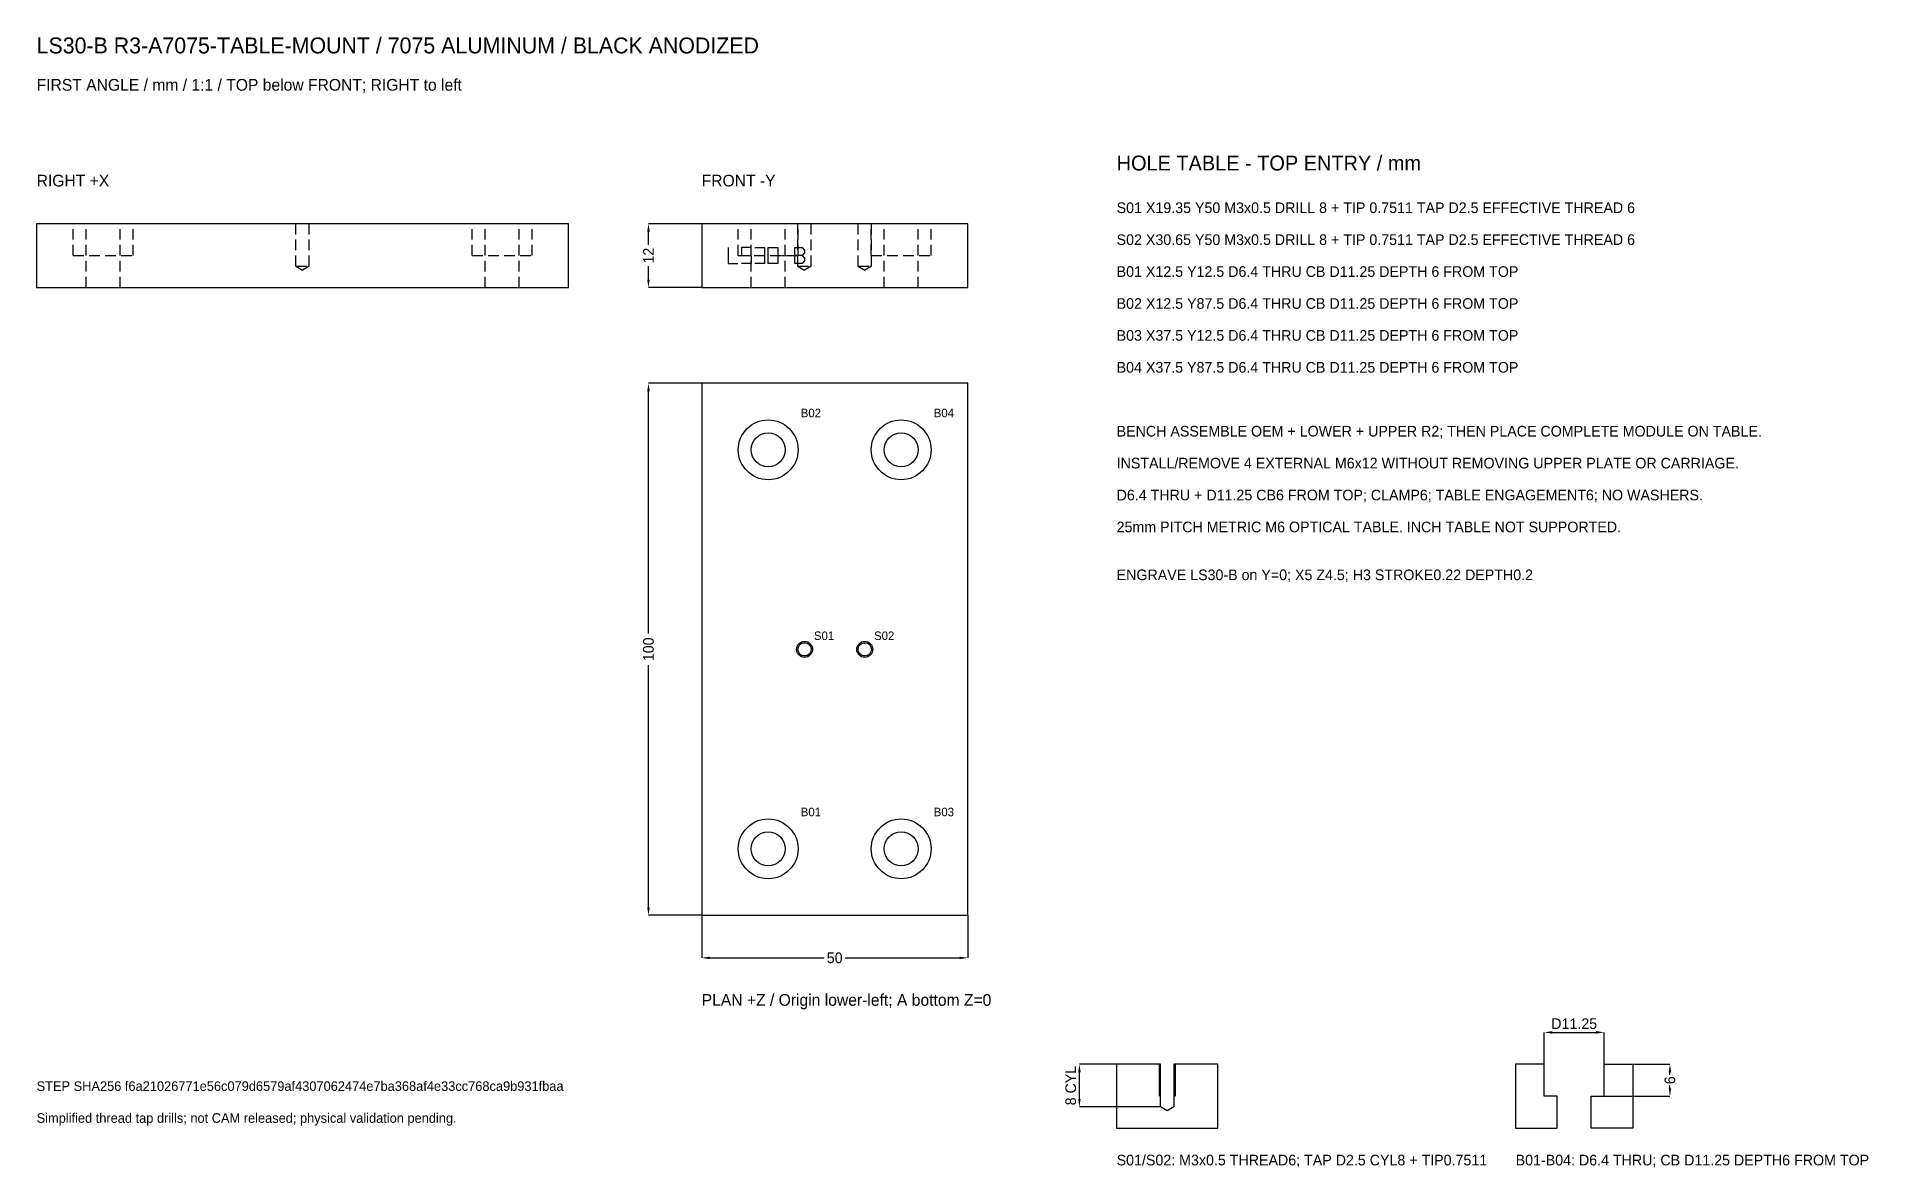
# Model space of a CAD drawing. Header units: millimetres. Extents: x -125 to 219, y -47 to 165.
import ezdxf

# ---------------------------------------------------------------- set-up
doc = ezdxf.new("R2010")
doc.units = ezdxf.units.MM
doc.linetypes.add('ZZHIDDEN', pattern=[3, 2, -1])
for name, color, linetype in [('COUNTERBORE', 4, 'Continuous'), ('DIMENSIONS', 3, 'Continuous'), ('ENGRAVING', 5, 'Continuous'), ('HIDDEN', 8, 'ZZHIDDEN'), ('NOTES', 7, 'Continuous'), ('OUTLINE', 7, 'Continuous'), ('SECTION', 7, 'Continuous'), ('THREAD_NOMINAL', 8, 'Continuous'), ('TOP_HOLES', 7, 'Continuous')]:
    doc.layers.add(name, color=color, linetype=linetype)
doc.dimstyles.get("Standard").update_dxf_attribs({"dimtxt": 2.5, "dimasz": 2.5, "dimexe": 1.25, "dimexo": 0.625, "dimtad": 1, "dimcen": 2.5, "dimazin": 3, "dimtfac": 1, "dimtmove": 0, "dimatfit": 3})

# ---------------------------------------------------------------- blocks, each defined once
blk = doc.blocks.new('_CLOSEDFILLED')
at = {"color": 0, "linetype": 'BYBLOCK'}
blk.add_solid([(-1, 0.16), (0, 0), (-1, -0.16)], dxfattribs=at)
blk = doc.blocks.new('*D1')
for p, q in [((0, 0), (0, -8)), ((50, 0), (50, -8)), ((1.5, -8), (23, -8)), ((27, -8), (48.5, -8))]:
    blk.add_line(p, q)
at = {"layer": 'Defpoints'}
for p in [(0, 0), (50, 0), (0, -8)]:
    blk.add_point(p, dxfattribs=at)
at = {"layer": 'DIMENSIONS', "xscale": 1.5, "yscale": 1.5, "rotation": 180}
blk.add_blockref('_CLOSEDFILLED', (0, -8), dxfattribs=at)
at = {"layer": 'DIMENSIONS', "xscale": 1.5, "yscale": 1.5}
blk.add_blockref('_CLOSEDFILLED', (50, -8), dxfattribs=at)
at = {"layer": 'DIMENSIONS', "insert": (25, -8), "char_height": 2, "attachment_point": 5}
blk.add_mtext('50', dxfattribs=at)
blk = doc.blocks.new('*D2')
for p, q in [((0, 100), (-10, 100)), ((-10, 53), (-10, 98.5)), ((-10, 1.5), (-10, 47)), ((0, 0), (-10, 0))]:
    blk.add_line(p, q)
at = {"layer": 'Defpoints'}
for p in [(0, 100), (-10, 0), (0, 0)]:
    blk.add_point(p, dxfattribs=at)
at = {"layer": 'DIMENSIONS', "xscale": 1.5, "yscale": 1.5}
for p, rotation in [((-10, 100), 90), ((-10, 0), 270)]:
    blk.add_blockref('_CLOSEDFILLED', p, dxfattribs=dict(at, rotation=rotation))
at = {"layer": 'DIMENSIONS', "insert": (-10, 50), "char_height": 2, "attachment_point": 5, "rotation": 90}
blk.add_mtext('100', dxfattribs=at)
blk = doc.blocks.new('*D3')
for p, q in [((0, 130), (-10, 130)), ((-10, 126), (-10, 128.5)), ((-10, 119.5), (-10, 122)), ((0, 118), (-10, 118))]:
    blk.add_line(p, q)
at = {"layer": 'Defpoints'}
for p in [(0, 130), (-10, 118), (0, 118)]:
    blk.add_point(p, dxfattribs=at)
at = {"layer": 'DIMENSIONS', "xscale": 1.5, "yscale": 1.5}
for p, rotation in [((-10, 130), 90), ((-10, 118), 270)]:
    blk.add_blockref('_CLOSEDFILLED', p, dxfattribs=dict(at, rotation=rotation))
at = {"layer": 'DIMENSIONS', "insert": (-10, 124), "char_height": 2, "attachment_point": 5, "rotation": 90}
blk.add_mtext('12', dxfattribs=at)
blk = doc.blocks.new('*D4')
for p, q in [((86.25, -28), (71, -28)), ((71, -34.5), (71, -29.5)), ((86.25, -36), (71, -36))]:
    blk.add_line(p, q)
at = {"layer": 'Defpoints'}
for p in [(86.25, -28), (71, -36), (86.25, -36)]:
    blk.add_point(p, dxfattribs=at)
at = {"layer": 'DIMENSIONS', "xscale": 1.5, "yscale": 1.5}
for p, rotation in [((71, -28), 90), ((71, -36), 270)]:
    blk.add_blockref('_CLOSEDFILLED', p, dxfattribs=dict(at, rotation=rotation))
at = {"layer": 'DIMENSIONS', "insert": (69.375, -32), "char_height": 2, "attachment_point": 5, "rotation": 90}
blk.add_mtext('8 CYL', dxfattribs=at)
blk = doc.blocks.new('*D5')
for p, q in [((158.375, -28), (158.375, -22)), ((159.875, -22), (168.125, -22)), ((169.625, -28), (169.625, -22))]:
    blk.add_line(p, q)
at = {"layer": 'Defpoints'}
for p in [(158.375, -22), (158.375, -28), (169.625, -28)]:
    blk.add_point(p, dxfattribs=at)
at = {"layer": 'DIMENSIONS', "xscale": 1.5, "yscale": 1.5, "rotation": 180}
blk.add_blockref('_CLOSEDFILLED', (158.375, -22), dxfattribs=at)
at = {"layer": 'DIMENSIONS', "xscale": 1.5, "yscale": 1.5}
blk.add_blockref('_CLOSEDFILLED', (169.625, -22), dxfattribs=at)
at = {"layer": 'DIMENSIONS', "insert": (164, -20.375), "char_height": 2, "attachment_point": 5}
blk.add_mtext('D11.25', dxfattribs=at)
blk = doc.blocks.new('*D6')
for p, q in [((169.625, -28), (182, -28)), ((182, -30), (182, -29.5)), ((169.625, -34), (182, -34)), ((182, -32.5), (182, -32))]:
    blk.add_line(p, q)
at = {"layer": 'Defpoints'}
for p in [(169.625, -28), (169.625, -34), (182, -34)]:
    blk.add_point(p, dxfattribs=at)
at = {"layer": 'DIMENSIONS', "xscale": 1.5, "yscale": 1.5}
for p, rotation in [((182, -28), 90), ((182, -34), 270)]:
    blk.add_blockref('_CLOSEDFILLED', p, dxfattribs=dict(at, rotation=rotation))
at = {"layer": 'DIMENSIONS', "insert": (182, -31), "char_height": 2, "attachment_point": 5, "rotation": 90}
blk.add_mtext('6', dxfattribs=at)

msp = doc.modelspace()

# ---------------------------------------------------------------- linework, layer by layer
at = {"layer": 'COUNTERBORE'}
for centre in [(12.5, 87.5), (37.5, 87.5), (12.5, 12.5), (37.5, 12.5)]:
    msp.add_circle(centre, 5.625, dxfattribs=at)
at = {"layer": 'ENGRAVING'}
for p, q in [((5, 125.5), (5, 122.5)), ((9.3, 125.5), (7.5, 125.5)), ((7.5, 125.5), (7.5, 124)), ((7.5, 124), (9.3, 124)), ((9.3, 124), (9.3, 122.5)), ((10, 125.5), (11.8, 125.5)), ((10, 124), (11.8, 124)), ((11.8, 125.5), (11.8, 122.5)), ((12.5, 122.5), (12.5, 125.5)), ((12.5, 125.5), (14.3, 125.5)), ((14.3, 125.5), (14.3, 122.5)), ((15, 124), (16.8, 124)), ((17.5, 122.5), (17.5, 125.5)), ((17.5, 125.5), (18.9, 125.5)), ((18.9, 124), (17.5, 124)), ((18.9, 125.5), (19.3, 125)), ((19.3, 124.5), (18.9, 124)), ((18.9, 124), (19.3, 123.5)), ((19.3, 125), (19.3, 124.5)), ((5, 122.5), (6.8, 122.5)), ((9.3, 122.5), (7.5, 122.5)), ((11.8, 122.5), (10, 122.5)), ((14.3, 122.5), (12.5, 122.5)), ((18.9, 122.5), (17.5, 122.5)), ((19.3, 123), (18.9, 122.5)), ((19.3, 123.5), (19.3, 123))]:
    msp.add_line(p, q, dxfattribs=at)
at = {"layer": 'HIDDEN'}
for p, q in [((-118.125, 124), (-118.125, 130)), ((-115.7, 118), (-115.7, 130)), ((-109.3, 118), (-109.3, 130)), ((-106.875, 124), (-106.875, 130)), ((-76.25, 122), (-76.25, 130)), ((-73.75, 122), (-73.75, 130)), ((-43.125, 124), (-43.125, 130)), ((-40.7, 118), (-40.7, 130)), ((-34.3, 118), (-34.3, 130)), ((-31.875, 124), (-31.875, 130)), ((6.875, 124), (6.875, 130)), ((9.3, 118), (9.3, 130)), ((15.7, 118), (15.7, 130)), ((18.1, 122), (18.1, 130)), ((18.125, 124), (18.125, 130)), ((20.6, 122), (20.6, 130)), ((29.4, 122), (29.4, 130)), ((31.875, 124), (31.875, 130)), ((31.9, 122), (31.9, 130)), ((34.3, 118), (34.3, 130)), ((40.7, 118), (40.7, 130)), ((43.125, 124), (43.125, 130)), ((-118.125, 124), (-106.875, 124)), ((-43.125, 124), (-31.875, 124)), ((6.875, 124), (18.125, 124)), ((31.875, 124), (43.125, 124)), ((-76.25, 122), (-73.75, 122)), ((-76.25, 122), (-75, 121.24892)), ((-73.75, 122), (-75, 121.24892)), ((18.1, 122), (20.6, 122)), ((18.1, 122), (19.35, 121.24892)), ((20.6, 122), (19.35, 121.24892)), ((29.4, 122), (31.9, 122)), ((29.4, 122), (30.65, 121.24892)), ((31.9, 122), (30.65, 121.24892))]:
    msp.add_line(p, q, dxfattribs=at)
at = {"layer": 'OUTLINE'}
for points in [[(-125, 118), (-25, 118), (-25, 130), (-125, 130)], [(0, 118), (50, 118), (50, 130), (0, 130)], [(0, 0), (50, 0), (50, 100), (0, 100)]]:
    msp.add_lwpolyline(points, close=True, dxfattribs=at)
at = {"layer": 'SECTION'}
for p, q in [((86, -28), (86, -34)), ((89, -28), (89, -34))]:
    msp.add_line(p, q, dxfattribs=at)
for points in [[(78, -40), (97, -40), (97, -28), (88.75, -28), (88.75, -36), (87.5, -36.75108), (86.25, -36), (86.25, -28), (78, -28)], [(153, -40), (160.8, -40), (160.8, -34), (158.375, -34), (158.375, -28), (153, -28)], [(175, -40), (167.2, -40), (167.2, -34), (169.625, -34), (169.625, -28), (175, -28)]]:
    msp.add_lwpolyline(points, close=True, dxfattribs=at)
at = {"layer": 'THREAD_NOMINAL'}
for centre in [(19.35, 50), (30.65, 50)]:
    msp.add_circle(centre, 1.5, dxfattribs=at)
at = {"layer": 'TOP_HOLES'}
for centre, radius in [((12.5, 87.5), 3.2), ((37.5, 87.5), 3.2), ((19.35, 50), 1.25), ((30.65, 50), 1.25), ((12.5, 12.5), 3.2), ((37.5, 12.5), 3.2)]:
    msp.add_circle(centre, radius, dxfattribs=at)

# ---------------------------------------------------------------- texts
at = {"layer": 'NOTES'}
for s, height, p in [('LS30-B R3-A7075-TABLE-MOUNT / 7075 ALUMINUM / BLACK ANODIZED', 3, (-125, 162)), ('FIRST ANGLE / mm / 1:1 / TOP below FRONT; RIGHT to left', 2.2, (-125, 155)), ('HOLE TABLE - TOP ENTRY / mm', 2.8, (78, 140)), ('RIGHT +X', 2.2, (-125, 137)), ('FRONT -Y', 2.2, (0, 137)), ('S01 X19.35 Y50 M3x0.5 DRILL 8 + TIP 0.7511 TAP D2.5 EFFECTIVE THREAD 6', 2, (78, 132)), ('S02 X30.65 Y50 M3x0.5 DRILL 8 + TIP 0.7511 TAP D2.5 EFFECTIVE THREAD 6', 2, (78, 126)), ('B01 X12.5 Y12.5 D6.4 THRU CB D11.25 DEPTH 6 FROM TOP', 2, (78, 120)), ('B02 X12.5 Y87.5 D6.4 THRU CB D11.25 DEPTH 6 FROM TOP', 2, (78, 114)), ('B03 X37.5 Y12.5 D6.4 THRU CB D11.25 DEPTH 6 FROM TOP', 2, (78, 108)), ('B04 X37.5 Y87.5 D6.4 THRU CB D11.25 DEPTH 6 FROM TOP', 2, (78, 102)), ('B02', 1.6, (18.625, 93.625)), ('B04', 1.6, (43.625, 93.625)), ('BENCH ASSEMBLE OEM + LOWER + UPPER R2; THEN PLACE COMPLETE MODULE ON TABLE.', 2, (78, 90)), ('INSTALL/REMOVE 4 EXTERNAL M6x12 WITHOUT REMOVING UPPER PLATE OR CARRIAGE.', 2, (78, 84)), ('D6.4 THRU + D11.25 CB6 FROM TOP; CLAMP6; TABLE ENGAGEMENT6; NO WASHERS.', 2, (78, 78)), ('25mm PITCH METRIC M6 OPTICAL TABLE. INCH TABLE NOT SUPPORTED.', 2, (78, 72)), ('ENGRAVE LS30-B on Y=0; X5 Z4.5; H3 STROKE0.22 DEPTH0.2', 2, (78, 63)), ('S01', 1.6, (21.1, 51.75)), ('S02', 1.6, (32.4, 51.75)), ('B01', 1.6, (18.625, 18.625)), ('B03', 1.6, (43.625, 18.625)), ('PLAN +Z / Origin lower-left; A bottom Z=0', 2.2, (0, -17)), ('STEP SHA256 f6a21026771e56c079d6579af4307062474e7ba368af4e33cc768ca9b931fbaa', 1.8, (-125, -33)), ('Simplified thread tap drills; not CAM released; physical validation pending.', 1.8, (-125, -39)), ('S01/S02: M3x0.5 THREAD6; TAP D2.5 CYL8 + TIP0.7511', 2, (78, -47)), ('B01-B04: D6.4 THRU; CB D11.25 DEPTH6 FROM TOP', 2, (153, -47))]:
    msp.add_text(s, height=height, dxfattribs=at).set_placement(p)

# ---------------------------------------------------------------- dimensions: what is measured, and where the dimension line sits
at = {"layer": 'DIMENSIONS'}
for base, p1, p2, picture, middle in [((-10, 118), (0, 118), (0, 130), '*D3', (-10, 124)), ((-10, 0), (0, 0), (0, 100), '*D2', (-10, 50))]:
    dim = msp.add_linear_dim(base=base, p1=p1, p2=p2, angle=90, dimstyle='Standard', override={"dimtxt": 2, "dimasz": 1.5, "dimdec": 4, "dimdsep": 46}, dxfattribs=at)
    dim.commit()
    dim.dimension.update_dxf_attribs({"geometry": picture, "text_midpoint": middle})
dim = msp.add_linear_dim(base=(0, -8), p1=(0, 0), p2=(50, 0), dimstyle='Standard', override={"dimtxt": 2, "dimasz": 1.5, "dimdec": 4, "dimdsep": 46}, dxfattribs=at)
dim.commit()
dim.dimension.update_dxf_attribs({"geometry": '*D1', "text_midpoint": (25, -8)})
dim = msp.add_linear_dim(base=(158.375, -22), p1=(158.375, -28), p2=(169.625, -28), text='D11.25', dimstyle='Standard', override={"dimtxt": 2, "dimasz": 1.5, "dimdec": 4, "dimdsep": 46}, dxfattribs=at)
dim.commit()
dim.dimension.update_dxf_attribs({"geometry": '*D5', "text_midpoint": (164, -20.375)})
for base, p1, p2, text, picture, middle in [((71, -36), (86.25, -36), (86.25, -28), '8 CYL', '*D4', (69.375, -32)), ((182, -34), (169.625, -34), (169.625, -28), '6', '*D6', (182, -31))]:
    dim = msp.add_linear_dim(base=base, p1=p1, p2=p2, angle=90, text=text, dimstyle='Standard', override={"dimtxt": 2, "dimasz": 1.5, "dimdec": 4, "dimdsep": 46}, dxfattribs=at)
    dim.commit()
    dim.dimension.update_dxf_attribs({"geometry": picture, "text_midpoint": middle})

doc.saveas('drawing.dxf')
